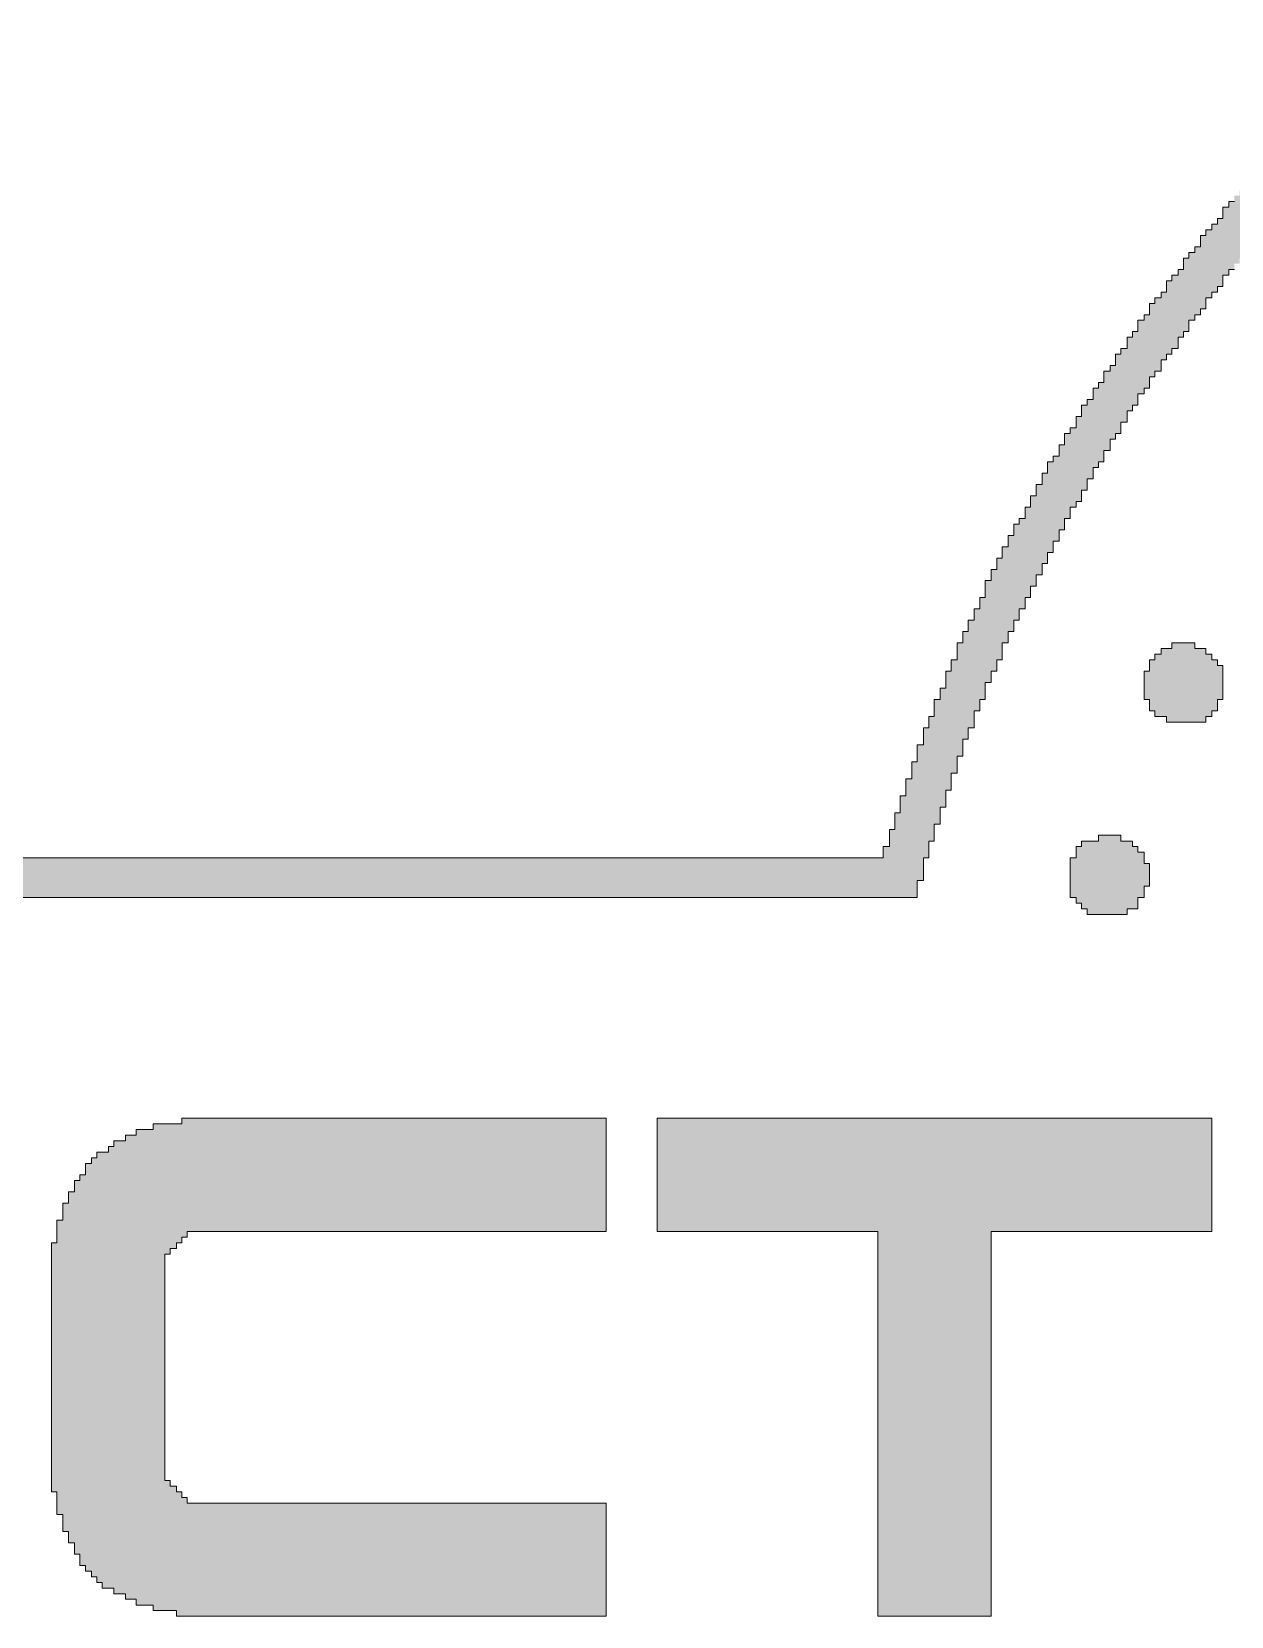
# Model space of a CAD drawing. Header units: millimetres. Extents: x 79 to 103.9, y -130.9 to -116.4.
# Drawn here: x 88.04 to 92.53, y -123.45 to -117.53 of the extents above; entities that cross this region are included whole.
import ezdxf

# ---------------------------------------------------------------- set-up
doc = ezdxf.new("R2010")
doc.units = ezdxf.units.MM
doc.header["$MEASUREMENT"] = 0
doc.layers.add('Layer 1', color=7, linetype='Continuous', lineweight=0)

msp = doc.modelspace()

# ---------------------------------------------------------------- hatches: boundary and pattern name
at = {"layer": 'Layer 1', "true_color": 0x000000, "transparency": 33554687}
h = msp.add_hatch(color=18, dxfattribs=at)
h.dxf.hatch_style = 2
h.paths.add_polyline_path([(78.9917, -120.6813), (78.9917, -120.66), (78.9917, -120.6389), (78.9917, -120.6178), (91.2244, -120.6178), (91.2244, -120.5965), (91.2244, -120.5754), (91.2472, -120.5754), (91.2472, -120.5543), (91.2472, -120.5543), (91.2472, -120.533), (91.2472, -120.5119), (91.2675, -120.5119), (91.2675, -120.4908), (91.2675, -120.4908), (91.2675, -120.4695), (91.2675, -120.4484), (91.2878, -120.4484), (91.2878, -120.4273), (91.2878, -120.4273), (91.2878, -120.406), (91.2878, -120.3849), (91.3081, -120.3849), (91.3081, -120.3638), (91.3082, -120.3638), (91.3082, -120.3425), (91.3082, -120.3214), (91.331, -120.3214), (91.331, -120.3003), (91.331, -120.3003), (91.331, -120.279), (91.331, -120.2579), (91.3513, -120.2579), (91.3513, -120.2368), (91.3513, -120.2368), (91.3513, -120.2155), (91.3513, -120.1944), (91.3742, -120.1944), (91.3742, -120.1733), (91.3742, -120.1733), (91.3742, -120.152), (91.3742, -120.1309), (91.3945, -120.1309), (91.3945, -120.1098), (91.3945, -120.0885), (91.4148, -120.0885), (91.4148, -120.0674), (91.4149, -120.0674), (91.4149, -120.0463), (91.4149, -120.025), (91.4377, -120.025), (91.4377, -120.0039), (91.4377, -119.9828), (91.458, -119.9828), (91.458, -119.9615), (91.458, -119.9615), (91.458, -119.9404), (91.458, -119.9193), (91.4783, -119.9193), (91.4783, -119.898), (91.4783, -119.8769), (91.5012, -119.8769), (91.5012, -119.8558), (91.5012, -119.8345), (91.5012, -119.8134), (91.5215, -119.8134), (91.5215, -119.7923), (91.5215, -119.771), (91.5418, -119.771), (91.5418, -119.7499), (91.5418, -119.7288), (91.5647, -119.7288), (91.5647, -119.7075), (91.5647, -119.6864), (91.585, -119.6864), (91.585, -119.6653), (91.585, -119.644), (91.6053, -119.644), (91.6053, -119.6229), (91.6053, -119.6018), (91.6053, -119.6018), (91.6053, -119.5805), (91.6282, -119.5805), (91.6282, -119.5594), (91.6282, -119.5594), (91.6282, -119.5383), (91.6485, -119.5383), (91.6485, -119.517), (91.6485, -119.517), (91.6485, -119.4959), (91.6688, -119.4959), (91.6688, -119.4748), (91.6688, -119.4748), (91.6688, -119.4535), (91.6917, -119.4535), (91.6917, -119.4324), (91.6917, -119.4324), (91.6917, -119.4113), (91.712, -119.4113), (91.712, -119.39), (91.712, -119.39), (91.712, -119.3689), (91.7323, -119.3689), (91.7323, -119.3478), (91.7552, -119.3478), (91.7552, -119.3265), (91.7552, -119.3054), (91.7755, -119.3054), (91.7755, -119.2843), (91.7755, -119.2843), (91.7755, -119.263), (91.7958, -119.263), (91.7958, -119.2419), (91.7958, -119.2419), (91.7958, -119.2208), (91.8187, -119.2208), (91.8187, -119.1995), (91.8187, -119.1995), (91.8187, -119.1784), (91.839, -119.1784), (91.839, -119.1573), (91.839, -119.1573), (91.839, -119.136), (91.8593, -119.136), (91.8593, -119.1149), (91.8822, -119.1149), (91.8822, -119.0938), (91.8822, -119.0938), (91.8822, -119.0725), (91.9025, -119.0725), (91.9025, -119.0514), (91.9025, -119.0514), (91.9025, -119.0303), (91.9228, -119.0303), (91.9228, -119.009), (91.9457, -119.009), (91.9457, -118.9879), (91.9457, -118.9879), (91.9457, -118.9668), (91.966, -118.9668), (91.966, -118.9455), (91.966, -118.9455), (91.966, -118.9244), (91.9863, -118.9244), (91.9863, -118.9033), (92.0092, -118.9033), (92.0092, -118.882), (92.0092, -118.882), (92.0092, -118.8609), (92.0295, -118.8609), (92.0295, -118.8398), (92.0498, -118.8398), (92.0498, -118.8185), (92.0498, -118.8185), (92.0498, -118.7974), (92.0727, -118.7974), (92.0727, -118.7763), (92.093, -118.7763), (92.093, -118.755), (92.093, -118.755), (92.093, -118.7339), (92.1133, -118.7339), (92.1133, -118.7128), (92.1362, -118.7128), (92.1362, -118.6915), (92.1362, -118.6704), (92.1565, -118.6704), (92.1565, -118.6493), (92.1768, -118.6493), (92.1768, -118.628), (92.1768, -118.6069), (92.1997, -118.6069), (92.1997, -118.5858), (92.22, -118.5858), (92.22, -118.5645), (92.2201, -118.5645), (92.2201, -118.5434), (92.2403, -118.5434), (92.2403, -118.5223), (92.2632, -118.5223), (92.2632, -118.501), (92.2835, -118.501), (92.2835, -118.4799), (92.2835, -118.4799), (92.2835, -118.4588), (92.3038, -118.4588), (92.3038, -118.4375), (92.3267, -118.4375), (92.3267, -118.4164), (92.347, -118.4164), (92.347, -118.3953), (92.347, -118.3953), (92.347, -118.374), (92.3673, -118.374), (92.3673, -118.3529), (92.3902, -118.3529), (92.3902, -118.3318), (92.4105, -118.3318), (92.4105, -118.3105), (92.4106, -118.3105), (92.4106, -118.2894), (92.4308, -118.2894), (92.4308, -118.2683), (92.4537, -118.2683), (92.4537, -118.247), (92.474, -118.247), (92.474, -118.2259), (92.4943, -118.2259), (92.4943, -118.2048), (92.4943, -118.2048), (92.4943, -118.1835), (92.5172, -118.1835), (92.5172, -118.1624), (92.5375, -118.1624), (92.5375, -118.1413), (92.5578, -118.1413), (92.5578, -118.12), (92.5807, -118.12), (92.5807, -118.0989), (92.601, -118.0989), (92.601, -118.0778), (92.6213, -118.0778), (92.6213, -118.0565), (92.6213, -118.0565), (92.6213, -118.0354), (92.6442, -118.0354), (92.6442, -118.0143), (92.6645, -118.0143), (92.6645, -117.993), (92.6849, -117.993), (92.6849, -117.9719), (92.7077, -117.9719), (92.7077, -117.9508), (92.728, -117.9508), (92.728, -117.9295), (92.7483, -117.9295), (92.7483, -117.9084), (92.7712, -117.9084), (92.7712, -117.8873), (92.7915, -117.8873), (92.7915, -117.866), (92.8118, -117.866), (92.8118, -117.8449), (92.8118, -117.8449), (92.8118, -117.8238), (92.8347, -117.8238), (92.8347, -117.8025), (92.855, -117.8025), (92.855, -117.7814), (92.8753, -117.7814), (92.8753, -117.7603), (92.8956, -117.7603), (92.8956, -117.739), (92.9185, -117.739), (92.9185, -117.7179), (92.9388, -117.7179), (92.9388, -117.6968), (92.9617, -117.6968), (92.9617, -117.6755), (92.982, -117.6755), (92.982, -117.6544), (93.0023, -117.6544), (93.0023, -117.6333), (93.0252, -117.6333), (93.0252, -117.612), (93.0455, -117.612), (93.0455, -117.5909), (93.0659, -117.5909), (93.0659, -117.5698), (93.0887, -117.5698), (93.0887, -117.5485), (93.1293, -117.5485), (93.1293, -117.5274), (93.1522, -117.5274), (93.1522, -117.5485), (93.1725, -117.5485), (93.1725, -117.5698), (93.1929, -117.5698), (93.1929, -117.5909), (93.2157, -117.5909), (93.2157, -117.612), (93.2157, -117.612), (93.2157, -117.6333), (93.236, -117.6333), (93.236, -117.6544), (93.2157, -117.6544), (93.2157, -117.6755), (93.1928, -117.6755), (93.1928, -117.6968), (93.1725, -117.6968), (93.1725, -117.7179), (93.1522, -117.7179), (93.1522, -117.739), (93.1293, -117.739), (93.1293, -117.7603), (93.109, -117.7603), (93.109, -117.7814), (93.0887, -117.7814), (93.0887, -117.8025), (93.0658, -117.8025), (93.0658, -117.8238), (93.0455, -117.8238), (93.0455, -117.8449), (93.0252, -117.8449), (93.0252, -117.866), (93.0023, -117.866), (93.0023, -117.8873), (92.982, -117.8873), (92.982, -117.9084), (92.9617, -117.9084), (92.9617, -117.9295), (92.9388, -117.9295), (92.9388, -117.9508), (92.9185, -117.9508), (92.9185, -117.9719), (92.8957, -117.9719), (92.8957, -117.993), (92.8753, -117.993), (92.8753, -118.0143), (92.855, -118.0143), (92.855, -118.0354), (92.8347, -118.0354), (92.8347, -118.0565), (92.8118, -118.0565), (92.8118, -118.0778), (92.8118, -118.0778), (92.8118, -118.0989), (92.7915, -118.0989), (92.7915, -118.12), (92.7712, -118.12), (92.7712, -118.1413), (92.7483, -118.1413), (92.7483, -118.1624), (92.728, -118.1624), (92.728, -118.1835), (92.7077, -118.1835), (92.7077, -118.2048), (92.6848, -118.2048), (92.6848, -118.2259), (92.6645, -118.2259), (92.6645, -118.247), (92.6645, -118.247), (92.6645, -118.2683), (92.6442, -118.2683), (92.6442, -118.2894), (92.6214, -118.2894), (92.6214, -118.3105), (92.601, -118.3105), (92.601, -118.3318), (92.5807, -118.3318), (92.5807, -118.3529), (92.5807, -118.3529), (92.5807, -118.374), (92.5578, -118.374), (92.5578, -118.3953), (92.5375, -118.3953), (92.5375, -118.4164), (92.5172, -118.4164), (92.5172, -118.4375), (92.4943, -118.4375), (92.4943, -118.4588), (92.4943, -118.4588), (92.4943, -118.4799), (92.474, -118.4799), (92.474, -118.501), (92.4537, -118.501), (92.4537, -118.5223), (92.4308, -118.5223), (92.4308, -118.5434), (92.4309, -118.5434), (92.4309, -118.5645), (92.4105, -118.5645), (92.4105, -118.5858), (92.3902, -118.5858), (92.3902, -118.6069), (92.3673, -118.6069), (92.3673, -118.628), (92.3673, -118.6493), (92.347, -118.6493), (92.347, -118.6704), (92.3267, -118.6704), (92.3267, -118.6915), (92.3267, -118.7128), (92.3038, -118.7128), (92.3038, -118.7339), (92.2835, -118.7339), (92.2835, -118.755), (92.2632, -118.755), (92.2632, -118.7763), (92.2632, -118.7763), (92.2632, -118.7974), (92.2403, -118.7974), (92.2403, -118.8185), (92.22, -118.8185), (92.22, -118.8398), (92.22, -118.8398), (92.22, -118.8609), (92.1997, -118.8609), (92.1997, -118.882), (92.1768, -118.882), (92.1768, -118.9033), (92.1768, -118.9033), (92.1768, -118.9244), (92.1565, -118.9244), (92.1565, -118.9455), (92.1362, -118.9455), (92.1362, -118.9668), (92.1362, -118.9668), (92.1362, -118.9879), (92.1133, -118.9879), (92.1133, -119.009), (92.1133, -119.009), (92.1133, -119.0303), (92.093, -119.0303), (92.093, -119.0514), (92.0727, -119.0514), (92.0727, -119.0725), (92.0727, -119.0725), (92.0727, -119.0938), (92.0498, -119.0938), (92.0498, -119.1149), (92.0498, -119.1149), (92.0498, -119.136), (92.0295, -119.136), (92.0295, -119.1573), (92.0092, -119.1573), (92.0092, -119.1784), (92.0092, -119.1784), (92.0092, -119.1995), (91.9863, -119.1995), (91.9863, -119.2208), (91.9863, -119.2208), (91.9863, -119.2419), (91.966, -119.2419), (91.966, -119.263), (91.966, -119.263), (91.966, -119.2843), (91.9457, -119.2843), (91.9457, -119.3054), (91.9228, -119.3054), (91.9228, -119.3265), (91.9228, -119.3478), (91.9025, -119.3478), (91.9025, -119.3689), (91.9025, -119.3689), (91.9025, -119.39), (91.8822, -119.39), (91.8822, -119.4113), (91.8822, -119.4113), (91.8822, -119.4324), (91.8593, -119.4324), (91.8593, -119.4535), (91.8593, -119.4535), (91.8593, -119.4748), (91.839, -119.4748), (91.839, -119.4959), (91.839, -119.4959), (91.839, -119.517), (91.8187, -119.517), (91.8187, -119.5383), (91.8187, -119.5383), (91.8187, -119.5594), (91.7958, -119.5594), (91.7958, -119.5805), (91.7958, -119.5805), (91.7958, -119.6018), (91.7755, -119.6018), (91.7755, -119.6229), (91.7755, -119.644), (91.7552, -119.644), (91.7552, -119.6653), (91.7552, -119.6864), (91.7323, -119.6864), (91.7323, -119.7075), (91.7323, -119.7288), (91.712, -119.7288), (91.712, -119.7499), (91.712, -119.771), (91.6917, -119.771), (91.6917, -119.7923), (91.6917, -119.8134), (91.6688, -119.8134), (91.6688, -119.8345), (91.6688, -119.8558), (91.6688, -119.8769), (91.6485, -119.8769), (91.6485, -119.898), (91.6485, -119.9193), (91.6282, -119.9193), (91.6282, -119.9404), (91.6282, -119.9615), (91.6053, -119.9615), (91.6053, -119.9828), (91.6053, -119.9828), (91.6053, -120.0039), (91.6053, -120.025), (91.5851, -120.025), (91.5851, -120.0463), (91.5851, -120.0674), (91.5647, -120.0674), (91.5647, -120.0885), (91.5647, -120.0885), (91.5647, -120.1098), (91.5647, -120.1309), (91.5418, -120.1309), (91.5418, -120.152), (91.5418, -120.1733), (91.5215, -120.1733), (91.5215, -120.1944), (91.5215, -120.1944), (91.5215, -120.2155), (91.5215, -120.2368), (91.5012, -120.2368), (91.5012, -120.2579), (91.5012, -120.2579), (91.5012, -120.279), (91.5012, -120.3003), (91.4783, -120.3003), (91.4783, -120.3214), (91.4784, -120.3214), (91.4784, -120.3425), (91.4784, -120.3638), (91.458, -120.3638), (91.458, -120.3849), (91.458, -120.3849), (91.458, -120.406), (91.458, -120.4273), (91.4377, -120.4273), (91.4377, -120.4484), (91.4377, -120.4484), (91.4377, -120.4695), (91.4377, -120.4908), (91.4148, -120.4908), (91.4148, -120.5119), (91.4148, -120.5119), (91.4148, -120.533), (91.4148, -120.5543), (91.3945, -120.5543), (91.3945, -120.5754), (91.3946, -120.5754), (91.3946, -120.5965), (91.3946, -120.6178), (91.3742, -120.6178), (91.3742, -120.6389), (91.3742, -120.66), (91.3742, -120.6813), (91.3742, -120.7024), (91.3513, -120.7024), (91.3513, -120.7235), (91.3513, -120.7448), (91.3513, -120.7659), (78.9917, -120.7659), (78.9917, -120.7448), (78.9917, -120.7235), (78.9917, -120.7024), (78.9917, -120.7024)])
h = msp.add_hatch(color=18, dxfattribs=at)
h.dxf.hatch_style = 2
h.paths.add_polyline_path([(92.3902, -119.8134), (92.3902, -119.8345), (92.4308, -119.8345), (92.4308, -119.8558), (92.4537, -119.8558), (92.4537, -119.8769), (92.474, -119.8769), (92.474, -119.898), (92.4943, -119.898), (92.4943, -119.9193), (92.4943, -119.9193), (92.4943, -119.9404), (92.4943, -119.9615), (92.4943, -119.9828), (92.4943, -120.0039), (92.4943, -120.025), (92.474, -120.025), (92.474, -120.0463), (92.474, -120.0674), (92.4537, -120.0674), (92.4537, -120.0885), (92.4308, -120.0885), (92.4308, -120.1098), (92.2835, -120.1098), (92.2835, -120.0885), (92.2403, -120.0885), (92.2403, -120.0674), (92.22, -120.0674), (92.22, -120.0463), (92.22, -120.025), (92.1997, -120.025), (92.1997, -120.0039), (92.1997, -119.9828), (92.1997, -119.9615), (92.1997, -119.9404), (92.1997, -119.9193), (92.22, -119.9193), (92.22, -119.898), (92.22, -119.898), (92.22, -119.8769), (92.2403, -119.8769), (92.2403, -119.8558), (92.2632, -119.8558), (92.2632, -119.8345), (92.3038, -119.8345), (92.3038, -119.8134)])
h = msp.add_hatch(color=18, dxfattribs=at)
h.dxf.hatch_style = 2
h.paths.add_polyline_path([(92.1133, -120.533), (92.1133, -120.5543), (92.1565, -120.5543), (92.1565, -120.5754), (92.1768, -120.5754), (92.1768, -120.5965), (92.1997, -120.5965), (92.1997, -120.6178), (92.1997, -120.6178), (92.1997, -120.6389), (92.22, -120.6389), (92.22, -120.66), (92.22, -120.6813), (92.22, -120.7024), (92.22, -120.7235), (92.1997, -120.7235), (92.1997, -120.7448), (92.1997, -120.7659), (92.1768, -120.7659), (92.1768, -120.787), (92.1768, -120.787), (92.1768, -120.8083), (92.1362, -120.8083), (92.1362, -120.8294), (91.9863, -120.8294), (91.9863, -120.8083), (91.966, -120.8083), (91.966, -120.787), (91.9457, -120.787), (91.9457, -120.7659), (91.9228, -120.7659), (91.9228, -120.7448), (91.9228, -120.7235), (91.9228, -120.7235), (91.9228, -120.7024), (91.9228, -120.6813), (91.9228, -120.66), (91.9228, -120.6389), (91.9228, -120.6389), (91.9228, -120.6178), (91.9457, -120.6178), (91.9457, -120.5965), (91.9457, -120.5965), (91.9457, -120.5754), (91.966, -120.5754), (91.966, -120.5543), (92.0295, -120.5543), (92.0295, -120.533)])
h = msp.add_hatch(color=18, dxfattribs=at)
h.dxf.hatch_style = 2
h.paths.add_polyline_path([(90.188, -123.2213), (90.188, -123.2213), (90.188, -123.2424), (90.188, -123.2635), (90.1881, -123.2635), (90.1881, -123.2848), (90.188, -123.2848), (90.188, -123.3059), (90.188, -123.3059), (90.188, -123.327), (90.188, -123.327), (90.188, -123.3483), (90.188, -123.3694), (90.188, -123.3905), (90.188, -123.4118), (90.188, -123.4118), (90.188, -123.4329), (90.188, -123.454), (88.5802, -123.454), (88.5802, -123.4329), (88.4938, -123.4329), (88.4938, -123.4118), (88.4303, -123.4118), (88.4303, -123.3905), (88.3897, -123.3905), (88.3897, -123.3694), (88.3465, -123.3694), (88.3465, -123.3483), (88.3033, -123.3483), (88.3033, -123.327), (88.283, -123.327), (88.283, -123.3059), (88.2627, -123.3059), (88.2627, -123.2848), (88.2399, -123.2848), (88.2399, -123.2635), (88.2195, -123.2635), (88.2195, -123.2424), (88.2195, -123.2213), (88.1992, -123.2213), (88.1992, -123.2), (88.1992, -123.1789), (88.1763, -123.1789), (88.1763, -123.1578), (88.1763, -123.1365), (88.156, -123.1365), (88.156, -123.1154), (88.156, -123.0943), (88.156, -123.073), (88.1331, -123.073), (88.1331, -123.0519), (88.1331, -123.0308), (88.1331, -123.0095), (88.1332, -123.0095), (88.1332, -122.9884), (88.1128, -122.9884), (88.1128, -122.9673), (88.1128, -122.9673), (88.1128, -122.946), (88.1128, -122.946), (88.1128, -122.9249), (88.1128, -122.9038), (88.1128, -122.8825), (88.1128, -122.8614), (88.1128, -122.8403), (88.1128, -122.819), (88.1128, -122.7979), (88.1128, -122.7768), (88.1128, -122.7555), (88.1128, -122.7344), (88.1128, -122.7133), (88.1128, -122.692), (88.1128, -122.6709), (88.1128, -122.6498), (88.1128, -122.6285), (88.1128, -122.6074), (88.1128, -122.5863), (88.1128, -122.565), (88.1128, -122.5439), (88.1128, -122.5228), (88.1128, -122.5015), (88.1128, -122.4804), (88.1128, -122.4593), (88.1128, -122.438), (88.1128, -122.4169), (88.1128, -122.3958), (88.1128, -122.3745), (88.1128, -122.3534), (88.1128, -122.3323), (88.1128, -122.311), (88.1128, -122.2899), (88.1128, -122.2688), (88.1128, -122.2475), (88.1128, -122.2264), (88.1128, -122.2053), (88.1128, -122.184), (88.1128, -122.1629), (88.1128, -122.1418), (88.1128, -122.1205), (88.1128, -122.0994), (88.1128, -122.0994), (88.1128, -122.0783), (88.1128, -122.0783), (88.1128, -122.057), (88.1332, -122.057), (88.1332, -122.0359), (88.1331, -122.0359), (88.1331, -122.0148), (88.1331, -121.9935), (88.1331, -121.9724), (88.156, -121.9724), (88.156, -121.9513), (88.156, -121.93), (88.156, -121.9089), (88.1763, -121.9089), (88.1763, -121.8878), (88.1763, -121.8665), (88.1992, -121.8665), (88.1992, -121.8454), (88.1992, -121.8243), (88.2195, -121.8243), (88.2195, -121.803), (88.2399, -121.803), (88.2399, -121.7819), (88.2399, -121.7608), (88.2627, -121.7608), (88.2627, -121.7395), (88.283, -121.7395), (88.283, -121.7184), (88.3262, -121.7184), (88.3262, -121.6973), (88.3465, -121.6973), (88.3465, -121.676), (88.3897, -121.676), (88.3897, -121.6549), (88.4303, -121.6549), (88.4303, -121.6338), (88.4938, -121.6338), (88.4938, -121.6125), (88.6005, -121.6125), (88.6005, -121.5914), (90.188, -121.5914), (90.188, -121.6125), (90.188, -121.6125), (90.188, -121.6338), (90.188, -121.6338), (90.188, -121.6549), (90.188, -121.676), (90.188, -121.6973), (90.188, -121.6973), (90.188, -121.7184), (90.188, -121.7395), (90.188, -121.7395), (90.188, -121.7608), (90.1881, -121.7608), (90.1881, -121.7819), (90.1881, -121.803), (90.188, -121.803), (90.188, -121.8243), (90.188, -121.8243), (90.188, -121.8454), (90.188, -121.8665), (90.188, -121.8665), (90.188, -121.8878), (90.188, -121.9089), (90.188, -121.9089), (90.188, -121.93), (90.188, -121.9513), (90.188, -121.9724), (90.188, -121.9724), (90.188, -121.9935), (90.188, -122.0148), (88.6208, -122.0148), (88.6208, -122.0359), (88.6006, -122.0359), (88.6006, -122.057), (88.5802, -122.057), (88.5802, -122.0783), (88.5573, -122.0783), (88.5573, -122.0994), (88.537, -122.0994), (88.537, -122.1205), (88.537, -122.1418), (88.537, -122.1629), (88.537, -122.184), (88.537, -122.2053), (88.537, -122.2264), (88.537, -122.2475), (88.537, -122.2688), (88.537, -122.2899), (88.537, -122.311), (88.537, -122.3323), (88.537, -122.3534), (88.537, -122.3745), (88.537, -122.3958), (88.537, -122.4169), (88.537, -122.438), (88.537, -122.4593), (88.537, -122.4804), (88.537, -122.5015), (88.537, -122.5228), (88.537, -122.5439), (88.537, -122.565), (88.537, -122.5863), (88.537, -122.6074), (88.537, -122.6285), (88.537, -122.6498), (88.537, -122.6709), (88.537, -122.692), (88.537, -122.7133), (88.537, -122.7344), (88.537, -122.7555), (88.537, -122.7768), (88.537, -122.7979), (88.537, -122.819), (88.537, -122.8403), (88.537, -122.8614), (88.537, -122.8825), (88.537, -122.9038), (88.537, -122.9249), (88.537, -122.946), (88.5573, -122.946), (88.5573, -122.9673), (88.5802, -122.9673), (88.5802, -122.9884), (88.6006, -122.9884), (88.6006, -123.0095), (88.6208, -123.0095), (88.6208, -123.0308), (90.188, -123.0308), (90.188, -123.0519), (90.188, -123.073), (90.188, -123.073), (90.188, -123.0943), (90.188, -123.1154), (90.188, -123.1365), (90.188, -123.1365), (90.188, -123.1578), (90.188, -123.1789), (90.188, -123.1789), (90.188, -123.2)])
h = msp.add_hatch(color=18, dxfattribs=at)
h.dxf.hatch_style = 2
h.paths.add_polyline_path([(91.6282, -122.057), (91.6282, -122.0783), (91.6282, -122.0994), (91.6282, -122.1205), (91.6282, -122.1418), (91.6282, -122.1629), (91.6282, -122.184), (91.6282, -122.2053), (91.6282, -122.2264), (91.6282, -122.2475), (91.6282, -122.2688), (91.6282, -122.2899), (91.6282, -122.311), (91.6282, -122.3323), (91.6282, -122.3534), (91.6282, -122.3745), (91.6282, -122.3958), (91.6282, -122.4169), (91.6282, -122.438), (91.6282, -122.4593), (91.6282, -122.4804), (91.6282, -122.5015), (91.6282, -122.5228), (91.6282, -122.5439), (91.6282, -122.565), (91.6282, -122.5863), (91.6282, -122.6074), (91.6282, -122.6285), (91.6282, -122.6498), (91.6282, -122.6709), (91.6282, -122.692), (91.6282, -122.7133), (91.6282, -122.7344), (91.6282, -122.7555), (91.6282, -122.7768), (91.6282, -122.7979), (91.6282, -122.819), (91.6282, -122.8403), (91.6282, -122.8614), (91.6282, -122.8825), (91.6282, -122.9038), (91.6282, -122.9249), (91.6282, -122.946), (91.6282, -122.9673), (91.6282, -122.9884), (91.6282, -123.0095), (91.6282, -123.0308), (91.6282, -123.0519), (91.6282, -123.073), (91.6282, -123.0943), (91.6282, -123.1154), (91.6282, -123.1365), (91.6282, -123.1578), (91.6282, -123.1789), (91.6282, -123.2), (91.6282, -123.2213), (91.6282, -123.2424), (91.6282, -123.2635), (91.6282, -123.2848), (91.6282, -123.3059), (91.6282, -123.327), (91.6282, -123.3483), (91.6282, -123.3694), (91.6282, -123.3905), (91.6282, -123.4118), (91.6282, -123.4329), (91.6282, -123.454), (91.204, -123.454), (91.204, -123.4329), (91.204, -123.4118), (91.204, -123.3905), (91.204, -123.3694), (91.204, -123.3483), (91.204, -123.327), (91.204, -123.3059), (91.204, -123.2848), (91.204, -123.2635), (91.204, -123.2424), (91.204, -123.2213), (91.204, -123.2), (91.204, -123.1789), (91.204, -123.1578), (91.204, -123.1365), (91.204, -123.1154), (91.204, -123.0943), (91.204, -123.073), (91.204, -123.0519), (91.204, -123.0308), (91.204, -123.0095), (91.204, -122.9884), (91.204, -122.9673), (91.204, -122.946), (91.204, -122.9249), (91.204, -122.9038), (91.204, -122.8825), (91.204, -122.8614), (91.204, -122.8403), (91.204, -122.819), (91.204, -122.7979), (91.204, -122.7768), (91.204, -122.7555), (91.204, -122.7344), (91.204, -122.7133), (91.204, -122.692), (91.204, -122.6709), (91.204, -122.6498), (91.204, -122.6285), (91.204, -122.6074), (91.204, -122.5863), (91.204, -122.565), (91.204, -122.5439), (91.204, -122.5228), (91.204, -122.5015), (91.204, -122.4804), (91.204, -122.4593), (91.204, -122.438), (91.204, -122.4169), (91.204, -122.3958), (91.204, -122.3745), (91.204, -122.3534), (91.204, -122.3323), (91.204, -122.311), (91.204, -122.2899), (91.204, -122.2688), (91.204, -122.2475), (91.204, -122.2264), (91.204, -122.2053), (91.204, -122.184), (91.204, -122.1629), (91.204, -122.1418), (91.204, -122.1205), (91.204, -122.0994), (91.204, -122.0783), (91.204, -122.057), (91.204, -122.0359), (91.204, -122.0148), (90.3785, -122.0148), (90.3785, -121.9935), (90.3785, -121.9724), (90.3785, -121.9513), (90.3785, -121.93), (90.3785, -121.9089), (90.3785, -121.8878), (90.3785, -121.8665), (90.3785, -121.8454), (90.3785, -121.8243), (90.3785, -121.803), (90.3785, -121.7819), (90.3785, -121.7608), (90.3785, -121.7395), (90.3785, -121.7184), (90.3785, -121.6973), (90.3785, -121.676), (90.3785, -121.6549), (90.3785, -121.6338), (90.3785, -121.6125), (90.3785, -121.5914), (92.4537, -121.5914), (92.4537, -121.6125), (92.4537, -121.6338), (92.4537, -121.6549), (92.4537, -121.676), (92.4537, -121.6973), (92.4537, -121.7184), (92.4537, -121.7395), (92.4537, -121.7608), (92.4537, -121.7819), (92.4537, -121.803), (92.4537, -121.8243), (92.4537, -121.8454), (92.4537, -121.8665), (92.4537, -121.8878), (92.4537, -121.9089), (92.4537, -121.93), (92.4537, -121.9513), (92.4537, -121.9724), (92.4537, -121.9935), (92.4537, -122.0148), (91.6282, -122.0148), (91.6282, -122.0359)])

# ---------------------------------------------------------------- linework, layer by layer
at = {"layer": 'Layer 1'}
for points in [[(78.9917, -120.6178), (91.2244, -120.6178), (91.2244, -120.5965), (91.2244, -120.5754), (91.2472, -120.5754), (91.2472, -120.5543), (91.2472, -120.5543), (91.2472, -120.533), (91.2472, -120.5119), (91.2675, -120.5119), (91.2675, -120.4908), (91.2675, -120.4908), (91.2675, -120.4695), (91.2675, -120.4484), (91.2878, -120.4484), (91.2878, -120.4273), (91.2878, -120.4273), (91.2878, -120.406), (91.2878, -120.3849), (91.3081, -120.3849), (91.3081, -120.3638), (91.3082, -120.3638), (91.3082, -120.3425), (91.3082, -120.3214), (91.331, -120.3214), (91.331, -120.3003), (91.331, -120.3003), (91.331, -120.279), (91.331, -120.2579), (91.3513, -120.2579), (91.3513, -120.2368), (91.3513, -120.2368), (91.3513, -120.2155), (91.3513, -120.1944), (91.3742, -120.1944), (91.3742, -120.1733), (91.3742, -120.1733), (91.3742, -120.152), (91.3742, -120.1309), (91.3945, -120.1309), (91.3945, -120.1098), (91.3945, -120.0885), (91.4148, -120.0885), (91.4148, -120.0674), (91.4149, -120.0674), (91.4149, -120.0463), (91.4149, -120.025), (91.4377, -120.025), (91.4377, -120.0039), (91.4377, -119.9828), (91.458, -119.9828), (91.458, -119.9615), (91.458, -119.9615), (91.458, -119.9404), (91.458, -119.9193), (91.4783, -119.9193), (91.4783, -119.898), (91.4783, -119.8769), (91.5012, -119.8769), (91.5012, -119.8558), (91.5012, -119.8345), (91.5012, -119.8134), (91.5215, -119.8134), (91.5215, -119.7923), (91.5215, -119.771), (91.5418, -119.771), (91.5418, -119.7499), (91.5418, -119.7288), (91.5647, -119.7288), (91.5647, -119.7075), (91.5647, -119.6864), (91.585, -119.6864), (91.585, -119.6653), (91.585, -119.644), (91.6053, -119.644), (91.6053, -119.6229), (91.6053, -119.6018), (91.6053, -119.6018), (91.6053, -119.5805), (91.6282, -119.5805), (91.6282, -119.5594), (91.6282, -119.5594), (91.6282, -119.5383), (91.6485, -119.5383), (91.6485, -119.517), (91.6485, -119.517), (91.6485, -119.4959), (91.6688, -119.4959), (91.6688, -119.4748), (91.6688, -119.4748), (91.6688, -119.4535), (91.6917, -119.4535), (91.6917, -119.4324), (91.6917, -119.4324), (91.6917, -119.4113), (91.712, -119.4113), (91.712, -119.39), (91.712, -119.39), (91.712, -119.3689), (91.7323, -119.3689), (91.7323, -119.3478), (91.7552, -119.3478), (91.7552, -119.3265), (91.7552, -119.3054), (91.7755, -119.3054), (91.7755, -119.2843), (91.7755, -119.2843), (91.7755, -119.263), (91.7958, -119.263), (91.7958, -119.2419), (91.7958, -119.2419), (91.7958, -119.2208), (91.8187, -119.2208), (91.8187, -119.1995), (91.8187, -119.1995), (91.8187, -119.1784), (91.839, -119.1784), (91.839, -119.1573), (91.839, -119.1573), (91.839, -119.136), (91.8593, -119.136), (91.8593, -119.1149), (91.8822, -119.1149), (91.8822, -119.0938), (91.8822, -119.0938), (91.8822, -119.0725), (91.9025, -119.0725), (91.9025, -119.0514), (91.9025, -119.0514), (91.9025, -119.0303), (91.9228, -119.0303), (91.9228, -119.009), (91.9457, -119.009), (91.9457, -118.9879), (91.9457, -118.9879), (91.9457, -118.9668), (91.966, -118.9668), (91.966, -118.9455), (91.966, -118.9455), (91.966, -118.9244), (91.9863, -118.9244), (91.9863, -118.9033), (92.0092, -118.9033), (92.0092, -118.882), (92.0092, -118.882), (92.0092, -118.8609), (92.0295, -118.8609), (92.0295, -118.8398), (92.0498, -118.8398), (92.0498, -118.8185), (92.0498, -118.8185), (92.0498, -118.7974), (92.0727, -118.7974), (92.0727, -118.7763), (92.093, -118.7763), (92.093, -118.755), (92.093, -118.755), (92.093, -118.7339), (92.1133, -118.7339), (92.1133, -118.7128), (92.1362, -118.7128), (92.1362, -118.6915), (92.1362, -118.6704), (92.1565, -118.6704), (92.1565, -118.6493), (92.1768, -118.6493), (92.1768, -118.628), (92.1768, -118.6069), (92.1997, -118.6069), (92.1997, -118.5858), (92.22, -118.5858), (92.22, -118.5645), (92.2201, -118.5645), (92.2201, -118.5434), (92.2403, -118.5434), (92.2403, -118.5223), (92.2632, -118.5223), (92.2632, -118.501), (92.2835, -118.501), (92.2835, -118.4799), (92.2835, -118.4799), (92.2835, -118.4588), (92.3038, -118.4588), (92.3038, -118.4375), (92.3267, -118.4375), (92.3267, -118.4164), (92.347, -118.4164), (92.347, -118.3953), (92.347, -118.3953), (92.347, -118.374), (92.3673, -118.374), (92.3673, -118.3529), (92.3902, -118.3529), (92.3902, -118.3318), (92.4105, -118.3318), (92.4105, -118.3105), (92.4106, -118.3105), (92.4106, -118.2894), (92.4308, -118.2894), (92.4308, -118.2683), (92.4537, -118.2683), (92.4537, -118.247), (92.474, -118.247), (92.474, -118.2259), (92.4943, -118.2259), (92.4943, -118.2048), (92.4943, -118.2048), (92.4943, -118.1835), (92.5172, -118.1835), (92.5172, -118.1624), (92.5375, -118.1624)], [(92.5375, -118.4164), (92.5172, -118.4164), (92.5172, -118.4375), (92.4943, -118.4375), (92.4943, -118.4588), (92.4943, -118.4588), (92.4943, -118.4799), (92.474, -118.4799), (92.474, -118.501), (92.4537, -118.501), (92.4537, -118.5223), (92.4308, -118.5223), (92.4308, -118.5434), (92.4309, -118.5434), (92.4309, -118.5645), (92.4105, -118.5645), (92.4105, -118.5858), (92.3902, -118.5858), (92.3902, -118.6069), (92.3673, -118.6069), (92.3673, -118.628), (92.3673, -118.6493), (92.347, -118.6493), (92.347, -118.6704), (92.3267, -118.6704), (92.3267, -118.6915), (92.3267, -118.7128), (92.3038, -118.7128), (92.3038, -118.7339), (92.2835, -118.7339), (92.2835, -118.755), (92.2632, -118.755), (92.2632, -118.7763), (92.2632, -118.7763), (92.2632, -118.7974), (92.2403, -118.7974), (92.2403, -118.8185), (92.22, -118.8185), (92.22, -118.8398), (92.22, -118.8398), (92.22, -118.8609), (92.1997, -118.8609), (92.1997, -118.882), (92.1768, -118.882), (92.1768, -118.9033), (92.1768, -118.9033), (92.1768, -118.9244), (92.1565, -118.9244), (92.1565, -118.9455), (92.1362, -118.9455), (92.1362, -118.9668), (92.1362, -118.9668), (92.1362, -118.9879), (92.1133, -118.9879), (92.1133, -119.009), (92.1133, -119.009), (92.1133, -119.0303), (92.093, -119.0303), (92.093, -119.0514), (92.0727, -119.0514), (92.0727, -119.0725), (92.0727, -119.0725), (92.0727, -119.0938), (92.0498, -119.0938), (92.0498, -119.1149), (92.0498, -119.1149), (92.0498, -119.136), (92.0295, -119.136), (92.0295, -119.1573), (92.0092, -119.1573), (92.0092, -119.1784), (92.0092, -119.1784), (92.0092, -119.1995), (91.9863, -119.1995), (91.9863, -119.2208), (91.9863, -119.2208), (91.9863, -119.2419), (91.966, -119.2419), (91.966, -119.263), (91.966, -119.263), (91.966, -119.2843), (91.9457, -119.2843), (91.9457, -119.3054), (91.9228, -119.3054), (91.9228, -119.3265), (91.9228, -119.3478), (91.9025, -119.3478), (91.9025, -119.3689), (91.9025, -119.3689), (91.9025, -119.39), (91.8822, -119.39), (91.8822, -119.4113), (91.8822, -119.4113), (91.8822, -119.4324), (91.8593, -119.4324), (91.8593, -119.4535), (91.8593, -119.4535), (91.8593, -119.4748), (91.839, -119.4748), (91.839, -119.4959), (91.839, -119.4959), (91.839, -119.517), (91.8187, -119.517), (91.8187, -119.5383), (91.8187, -119.5383), (91.8187, -119.5594), (91.7958, -119.5594), (91.7958, -119.5805), (91.7958, -119.5805), (91.7958, -119.6018), (91.7755, -119.6018), (91.7755, -119.6229), (91.7755, -119.644), (91.7552, -119.644), (91.7552, -119.6653), (91.7552, -119.6864), (91.7323, -119.6864), (91.7323, -119.7075), (91.7323, -119.7288), (91.712, -119.7288), (91.712, -119.7499), (91.712, -119.771), (91.6917, -119.771), (91.6917, -119.7923), (91.6917, -119.8134), (91.6688, -119.8134), (91.6688, -119.8345), (91.6688, -119.8558), (91.6688, -119.8769), (91.6485, -119.8769), (91.6485, -119.898), (91.6485, -119.9193), (91.6282, -119.9193), (91.6282, -119.9404), (91.6282, -119.9615), (91.6053, -119.9615), (91.6053, -119.9828), (91.6053, -119.9828), (91.6053, -120.0039), (91.6053, -120.025), (91.5851, -120.025), (91.5851, -120.0463), (91.5851, -120.0674), (91.5647, -120.0674), (91.5647, -120.0885), (91.5647, -120.0885), (91.5647, -120.1098), (91.5647, -120.1309), (91.5418, -120.1309), (91.5418, -120.152), (91.5418, -120.1733), (91.5215, -120.1733), (91.5215, -120.1944), (91.5215, -120.1944), (91.5215, -120.2155), (91.5215, -120.2368), (91.5012, -120.2368), (91.5012, -120.2579), (91.5012, -120.2579), (91.5012, -120.279), (91.5012, -120.3003), (91.4783, -120.3003), (91.4783, -120.3214), (91.4784, -120.3214), (91.4784, -120.3425), (91.4784, -120.3638), (91.458, -120.3638), (91.458, -120.3849), (91.458, -120.3849), (91.458, -120.406), (91.458, -120.4273), (91.4377, -120.4273), (91.4377, -120.4484), (91.4377, -120.4484), (91.4377, -120.4695), (91.4377, -120.4908), (91.4148, -120.4908), (91.4148, -120.5119), (91.4148, -120.5119), (91.4148, -120.533), (91.4148, -120.5543), (91.3945, -120.5543), (91.3945, -120.5754), (91.3946, -120.5754), (91.3946, -120.5965), (91.3946, -120.6178), (91.3742, -120.6178), (91.3742, -120.6389), (91.3742, -120.66), (91.3742, -120.6813), (91.3742, -120.7024), (91.3513, -120.7024), (91.3513, -120.7235), (91.3513, -120.7448), (91.3513, -120.7659), (78.9917, -120.7659)]]:
    msp.add_lwpolyline(points, dxfattribs=at)
for points in [[(92.3902, -119.8134), (92.3902, -119.8345), (92.4308, -119.8345), (92.4308, -119.8558), (92.4537, -119.8558), (92.4537, -119.8769), (92.474, -119.8769), (92.474, -119.898), (92.4943, -119.898), (92.4943, -119.9193), (92.4943, -119.9193), (92.4943, -119.9404), (92.4943, -119.9615), (92.4943, -119.9828), (92.4943, -120.0039), (92.4943, -120.025), (92.474, -120.025), (92.474, -120.0463), (92.474, -120.0674), (92.4537, -120.0674), (92.4537, -120.0885), (92.4308, -120.0885), (92.4308, -120.1098), (92.2835, -120.1098), (92.2835, -120.0885), (92.2403, -120.0885), (92.2403, -120.0674), (92.22, -120.0674), (92.22, -120.0463), (92.22, -120.025), (92.1997, -120.025), (92.1997, -120.0039), (92.1997, -119.9828), (92.1997, -119.9615), (92.1997, -119.9404), (92.1997, -119.9193), (92.22, -119.9193), (92.22, -119.898), (92.22, -119.898), (92.22, -119.8769), (92.2403, -119.8769), (92.2403, -119.8558), (92.2632, -119.8558), (92.2632, -119.8345), (92.3038, -119.8345), (92.3038, -119.8134)], [(92.1133, -120.533), (92.1133, -120.5543), (92.1565, -120.5543), (92.1565, -120.5754), (92.1768, -120.5754), (92.1768, -120.5965), (92.1997, -120.5965), (92.1997, -120.6178), (92.1997, -120.6178), (92.1997, -120.6389), (92.22, -120.6389), (92.22, -120.66), (92.22, -120.6813), (92.22, -120.7024), (92.22, -120.7235), (92.1997, -120.7235), (92.1997, -120.7448), (92.1997, -120.7659), (92.1768, -120.7659), (92.1768, -120.787), (92.1768, -120.787), (92.1768, -120.8083), (92.1362, -120.8083), (92.1362, -120.8294), (91.9863, -120.8294), (91.9863, -120.8083), (91.966, -120.8083), (91.966, -120.787), (91.9457, -120.787), (91.9457, -120.7659), (91.9228, -120.7659), (91.9228, -120.7448), (91.9228, -120.7235), (91.9228, -120.7235), (91.9228, -120.7024), (91.9228, -120.6813), (91.9228, -120.66), (91.9228, -120.6389), (91.9228, -120.6389), (91.9228, -120.6178), (91.9457, -120.6178), (91.9457, -120.5965), (91.9457, -120.5965), (91.9457, -120.5754), (91.966, -120.5754), (91.966, -120.5543), (92.0295, -120.5543), (92.0295, -120.533)], [(90.188, -123.2213), (90.188, -123.2213), (90.188, -123.2424), (90.188, -123.2635), (90.1881, -123.2635), (90.1881, -123.2848), (90.188, -123.2848), (90.188, -123.3059), (90.188, -123.3059), (90.188, -123.327), (90.188, -123.327), (90.188, -123.3483), (90.188, -123.3694), (90.188, -123.3905), (90.188, -123.4118), (90.188, -123.4118), (90.188, -123.4329), (90.188, -123.454), (88.5802, -123.454), (88.5802, -123.4329), (88.4938, -123.4329), (88.4938, -123.4118), (88.4303, -123.4118), (88.4303, -123.3905), (88.3897, -123.3905), (88.3897, -123.3694), (88.3465, -123.3694), (88.3465, -123.3483), (88.3033, -123.3483), (88.3033, -123.327), (88.283, -123.327), (88.283, -123.3059), (88.2627, -123.3059), (88.2627, -123.2848), (88.2399, -123.2848), (88.2399, -123.2635), (88.2195, -123.2635), (88.2195, -123.2424), (88.2195, -123.2213), (88.1992, -123.2213), (88.1992, -123.2), (88.1992, -123.1789), (88.1763, -123.1789), (88.1763, -123.1578), (88.1763, -123.1365), (88.156, -123.1365), (88.156, -123.1154), (88.156, -123.0943), (88.156, -123.073), (88.1331, -123.073), (88.1331, -123.0519), (88.1331, -123.0308), (88.1331, -123.0095), (88.1332, -123.0095), (88.1332, -122.9884), (88.1128, -122.9884), (88.1128, -122.9673), (88.1128, -122.9673), (88.1128, -122.946), (88.1128, -122.946), (88.1128, -122.9249), (88.1128, -122.9038), (88.1128, -122.8825), (88.1128, -122.8614), (88.1128, -122.8403), (88.1128, -122.819), (88.1128, -122.7979), (88.1128, -122.7768), (88.1128, -122.7555), (88.1128, -122.7344), (88.1128, -122.7133), (88.1128, -122.692), (88.1128, -122.6709), (88.1128, -122.6498), (88.1128, -122.6285), (88.1128, -122.6074), (88.1128, -122.5863), (88.1128, -122.565), (88.1128, -122.5439), (88.1128, -122.5228), (88.1128, -122.5015), (88.1128, -122.4804), (88.1128, -122.4593), (88.1128, -122.438), (88.1128, -122.4169), (88.1128, -122.3958), (88.1128, -122.3745), (88.1128, -122.3534), (88.1128, -122.3323), (88.1128, -122.311), (88.1128, -122.2899), (88.1128, -122.2688), (88.1128, -122.2475), (88.1128, -122.2264), (88.1128, -122.2053), (88.1128, -122.184), (88.1128, -122.1629), (88.1128, -122.1418), (88.1128, -122.1205), (88.1128, -122.0994), (88.1128, -122.0994), (88.1128, -122.0783), (88.1128, -122.0783), (88.1128, -122.057), (88.1332, -122.057), (88.1332, -122.0359), (88.1331, -122.0359), (88.1331, -122.0148), (88.1331, -121.9935), (88.1331, -121.9724), (88.156, -121.9724), (88.156, -121.9513), (88.156, -121.93), (88.156, -121.9089), (88.1763, -121.9089), (88.1763, -121.8878), (88.1763, -121.8665), (88.1992, -121.8665), (88.1992, -121.8454), (88.1992, -121.8243), (88.2195, -121.8243), (88.2195, -121.803), (88.2399, -121.803), (88.2399, -121.7819), (88.2399, -121.7608), (88.2627, -121.7608), (88.2627, -121.7395), (88.283, -121.7395), (88.283, -121.7184), (88.3262, -121.7184), (88.3262, -121.6973), (88.3465, -121.6973), (88.3465, -121.676), (88.3897, -121.676), (88.3897, -121.6549), (88.4303, -121.6549), (88.4303, -121.6338), (88.4938, -121.6338), (88.4938, -121.6125), (88.6005, -121.6125), (88.6005, -121.5914), (90.188, -121.5914), (90.188, -121.6125), (90.188, -121.6125), (90.188, -121.6338), (90.188, -121.6338), (90.188, -121.6549), (90.188, -121.676), (90.188, -121.6973), (90.188, -121.6973), (90.188, -121.7184), (90.188, -121.7395), (90.188, -121.7395), (90.188, -121.7608), (90.1881, -121.7608), (90.1881, -121.7819), (90.1881, -121.803), (90.188, -121.803), (90.188, -121.8243), (90.188, -121.8243), (90.188, -121.8454), (90.188, -121.8665), (90.188, -121.8665), (90.188, -121.8878), (90.188, -121.9089), (90.188, -121.9089), (90.188, -121.93), (90.188, -121.9513), (90.188, -121.9724), (90.188, -121.9724), (90.188, -121.9935), (90.188, -122.0148), (88.6208, -122.0148), (88.6208, -122.0359), (88.6006, -122.0359), (88.6006, -122.057), (88.5802, -122.057), (88.5802, -122.0783), (88.5573, -122.0783), (88.5573, -122.0994), (88.537, -122.0994), (88.537, -122.1205), (88.537, -122.1418), (88.537, -122.1629), (88.537, -122.184), (88.537, -122.2053), (88.537, -122.2264), (88.537, -122.2475), (88.537, -122.2688), (88.537, -122.2899), (88.537, -122.311), (88.537, -122.3323), (88.537, -122.3534), (88.537, -122.3745), (88.537, -122.3958), (88.537, -122.4169), (88.537, -122.438), (88.537, -122.4593), (88.537, -122.4804), (88.537, -122.5015), (88.537, -122.5228), (88.537, -122.5439), (88.537, -122.565), (88.537, -122.5863), (88.537, -122.6074), (88.537, -122.6285), (88.537, -122.6498), (88.537, -122.6709), (88.537, -122.692), (88.537, -122.7133), (88.537, -122.7344), (88.537, -122.7555), (88.537, -122.7768), (88.537, -122.7979), (88.537, -122.819), (88.537, -122.8403), (88.537, -122.8614), (88.537, -122.8825), (88.537, -122.9038), (88.537, -122.9249), (88.537, -122.946), (88.5573, -122.946), (88.5573, -122.9673), (88.5802, -122.9673), (88.5802, -122.9884), (88.6006, -122.9884), (88.6006, -123.0095), (88.6208, -123.0095), (88.6208, -123.0308), (90.188, -123.0308), (90.188, -123.0519), (90.188, -123.073), (90.188, -123.073), (90.188, -123.0943), (90.188, -123.1154), (90.188, -123.1365), (90.188, -123.1365), (90.188, -123.1578), (90.188, -123.1789), (90.188, -123.1789), (90.188, -123.2)], [(91.6282, -122.057), (91.6282, -122.0783), (91.6282, -122.0994), (91.6282, -122.1205), (91.6282, -122.1418), (91.6282, -122.1629), (91.6282, -122.184), (91.6282, -122.2053), (91.6282, -122.2264), (91.6282, -122.2475), (91.6282, -122.2688), (91.6282, -122.2899), (91.6282, -122.311), (91.6282, -122.3323), (91.6282, -122.3534), (91.6282, -122.3745), (91.6282, -122.3958), (91.6282, -122.4169), (91.6282, -122.438), (91.6282, -122.4593), (91.6282, -122.4804), (91.6282, -122.5015), (91.6282, -122.5228), (91.6282, -122.5439), (91.6282, -122.565), (91.6282, -122.5863), (91.6282, -122.6074), (91.6282, -122.6285), (91.6282, -122.6498), (91.6282, -122.6709), (91.6282, -122.692), (91.6282, -122.7133), (91.6282, -122.7344), (91.6282, -122.7555), (91.6282, -122.7768), (91.6282, -122.7979), (91.6282, -122.819), (91.6282, -122.8403), (91.6282, -122.8614), (91.6282, -122.8825), (91.6282, -122.9038), (91.6282, -122.9249), (91.6282, -122.946), (91.6282, -122.9673), (91.6282, -122.9884), (91.6282, -123.0095), (91.6282, -123.0308), (91.6282, -123.0519), (91.6282, -123.073), (91.6282, -123.0943), (91.6282, -123.1154), (91.6282, -123.1365), (91.6282, -123.1578), (91.6282, -123.1789), (91.6282, -123.2), (91.6282, -123.2213), (91.6282, -123.2424), (91.6282, -123.2635), (91.6282, -123.2848), (91.6282, -123.3059), (91.6282, -123.327), (91.6282, -123.3483), (91.6282, -123.3694), (91.6282, -123.3905), (91.6282, -123.4118), (91.6282, -123.4329), (91.6282, -123.454), (91.204, -123.454), (91.204, -123.4329), (91.204, -123.4118), (91.204, -123.3905), (91.204, -123.3694), (91.204, -123.3483), (91.204, -123.327), (91.204, -123.3059), (91.204, -123.2848), (91.204, -123.2635), (91.204, -123.2424), (91.204, -123.2213), (91.204, -123.2), (91.204, -123.1789), (91.204, -123.1578), (91.204, -123.1365), (91.204, -123.1154), (91.204, -123.0943), (91.204, -123.073), (91.204, -123.0519), (91.204, -123.0308), (91.204, -123.0095), (91.204, -122.9884), (91.204, -122.9673), (91.204, -122.946), (91.204, -122.9249), (91.204, -122.9038), (91.204, -122.8825), (91.204, -122.8614), (91.204, -122.8403), (91.204, -122.819), (91.204, -122.7979), (91.204, -122.7768), (91.204, -122.7555), (91.204, -122.7344), (91.204, -122.7133), (91.204, -122.692), (91.204, -122.6709), (91.204, -122.6498), (91.204, -122.6285), (91.204, -122.6074), (91.204, -122.5863), (91.204, -122.565), (91.204, -122.5439), (91.204, -122.5228), (91.204, -122.5015), (91.204, -122.4804), (91.204, -122.4593), (91.204, -122.438), (91.204, -122.4169), (91.204, -122.3958), (91.204, -122.3745), (91.204, -122.3534), (91.204, -122.3323), (91.204, -122.311), (91.204, -122.2899), (91.204, -122.2688), (91.204, -122.2475), (91.204, -122.2264), (91.204, -122.2053), (91.204, -122.184), (91.204, -122.1629), (91.204, -122.1418), (91.204, -122.1205), (91.204, -122.0994), (91.204, -122.0783), (91.204, -122.057), (91.204, -122.0359), (91.204, -122.0148), (90.3785, -122.0148), (90.3785, -121.9935), (90.3785, -121.9724), (90.3785, -121.9513), (90.3785, -121.93), (90.3785, -121.9089), (90.3785, -121.8878), (90.3785, -121.8665), (90.3785, -121.8454), (90.3785, -121.8243), (90.3785, -121.803), (90.3785, -121.7819), (90.3785, -121.7608), (90.3785, -121.7395), (90.3785, -121.7184), (90.3785, -121.6973), (90.3785, -121.676), (90.3785, -121.6549), (90.3785, -121.6338), (90.3785, -121.6125), (90.3785, -121.5914), (92.4537, -121.5914), (92.4537, -121.6125), (92.4537, -121.6338), (92.4537, -121.6549), (92.4537, -121.676), (92.4537, -121.6973), (92.4537, -121.7184), (92.4537, -121.7395), (92.4537, -121.7608), (92.4537, -121.7819), (92.4537, -121.803), (92.4537, -121.8243), (92.4537, -121.8454), (92.4537, -121.8665), (92.4537, -121.8878), (92.4537, -121.9089), (92.4537, -121.93), (92.4537, -121.9513), (92.4537, -121.9724), (92.4537, -121.9935), (92.4537, -122.0148), (91.6282, -122.0148), (91.6282, -122.0359)]]:
    msp.add_lwpolyline(points, close=True, dxfattribs=at)

doc.saveas('drawing.dxf')
